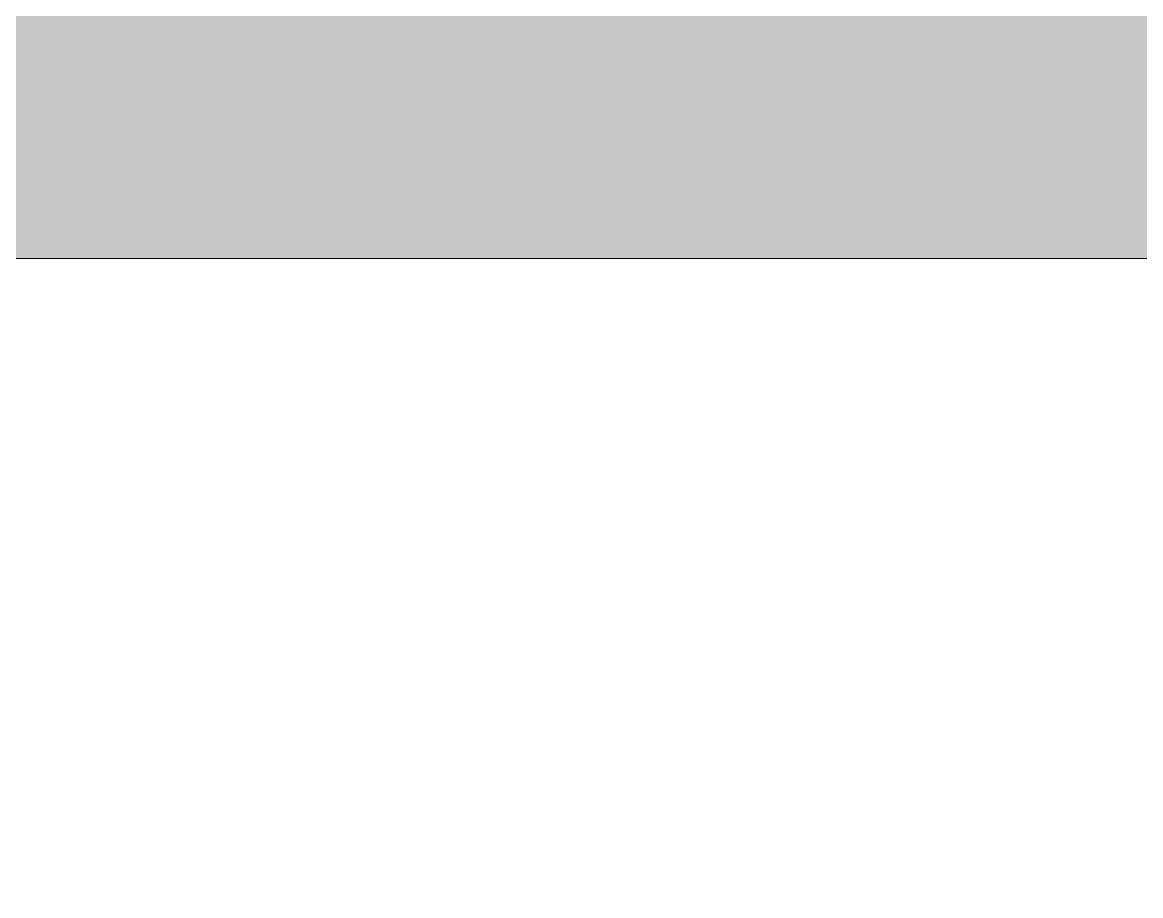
# Model space of a CAD drawing. Header units: millimetres. Extents: x -155050 to -36395, y -2753 to 7638.
# Drawn here: x -45414.4 to -45007.8, y -1184.5 to -867.1 of the extents above; entities that cross this region are included whole.
import ezdxf

# ---------------------------------------------------------------- set-up
doc = ezdxf.new("R2010")
doc.units = ezdxf.units.MM
doc.layers.add('A-DETL-THIN', color=7, linetype='Continuous', lineweight=9)
doc.layers.add('A-FLOR-LEVL', color=7, linetype='Continuous', lineweight=9)
doc.layers.add('A-FLOR-LEVL-1', color=7, linetype='Continuous', lineweight=9, true_color=0x7f7f7f)
doc.layers.add('Vlastní 1_A-DETL-GENF-1', color=9, linetype='Continuous', lineweight=9, true_color=0x808080)

# ---------------------------------------------------------------- blocks, each defined once
blk = doc.blocks.new('Rampa - Rampa-818641-Řez 5')
at = {"layer": 'A-FLOR-LEVL-1'}
blk.add_hatch(color=256, dxfattribs=at).paths.add_polyline_path([(192988.19, -953), (196988.19, -953), (196988.19, -756), (196868.19, -756), (196868.19, -750), (193108.19, -750), (193108.19, -756), (192988.19, -756), (192988.19, -876.47)])

msp = doc.modelspace()

# ---------------------------------------------------------------- hatches: boundary and pattern name
at = {"layer": 'Vlastní 1_A-DETL-GENF-1'}
h = msp.add_hatch(dxfattribs=at)
h.set_pattern_fill('FP_4', color=256, style=0, pattern_type=2)
h.set_pattern_definition([(45, (-50396.7, 3665), (-530.33, 530.33), [])])
h.paths.add_polyline_path([(-60946.37, -1819.34), (-36397.26, -1819.34), (-36397.26, -953), (-60946.37, -953)])

# ---------------------------------------------------------------- linework, layer by layer
at = {"layer": 'A-DETL-THIN'}
msp.add_line((-36397.26, -953), (-60946.37, -953), dxfattribs=at)

# ---------------------------------------------------------------- block references
at = {"layer": 'A-FLOR-LEVL'}
msp.add_blockref('Rampa - Rampa-818641-Řez 5', (-240214.2, 0), dxfattribs=at)

doc.saveas('drawing.dxf')
